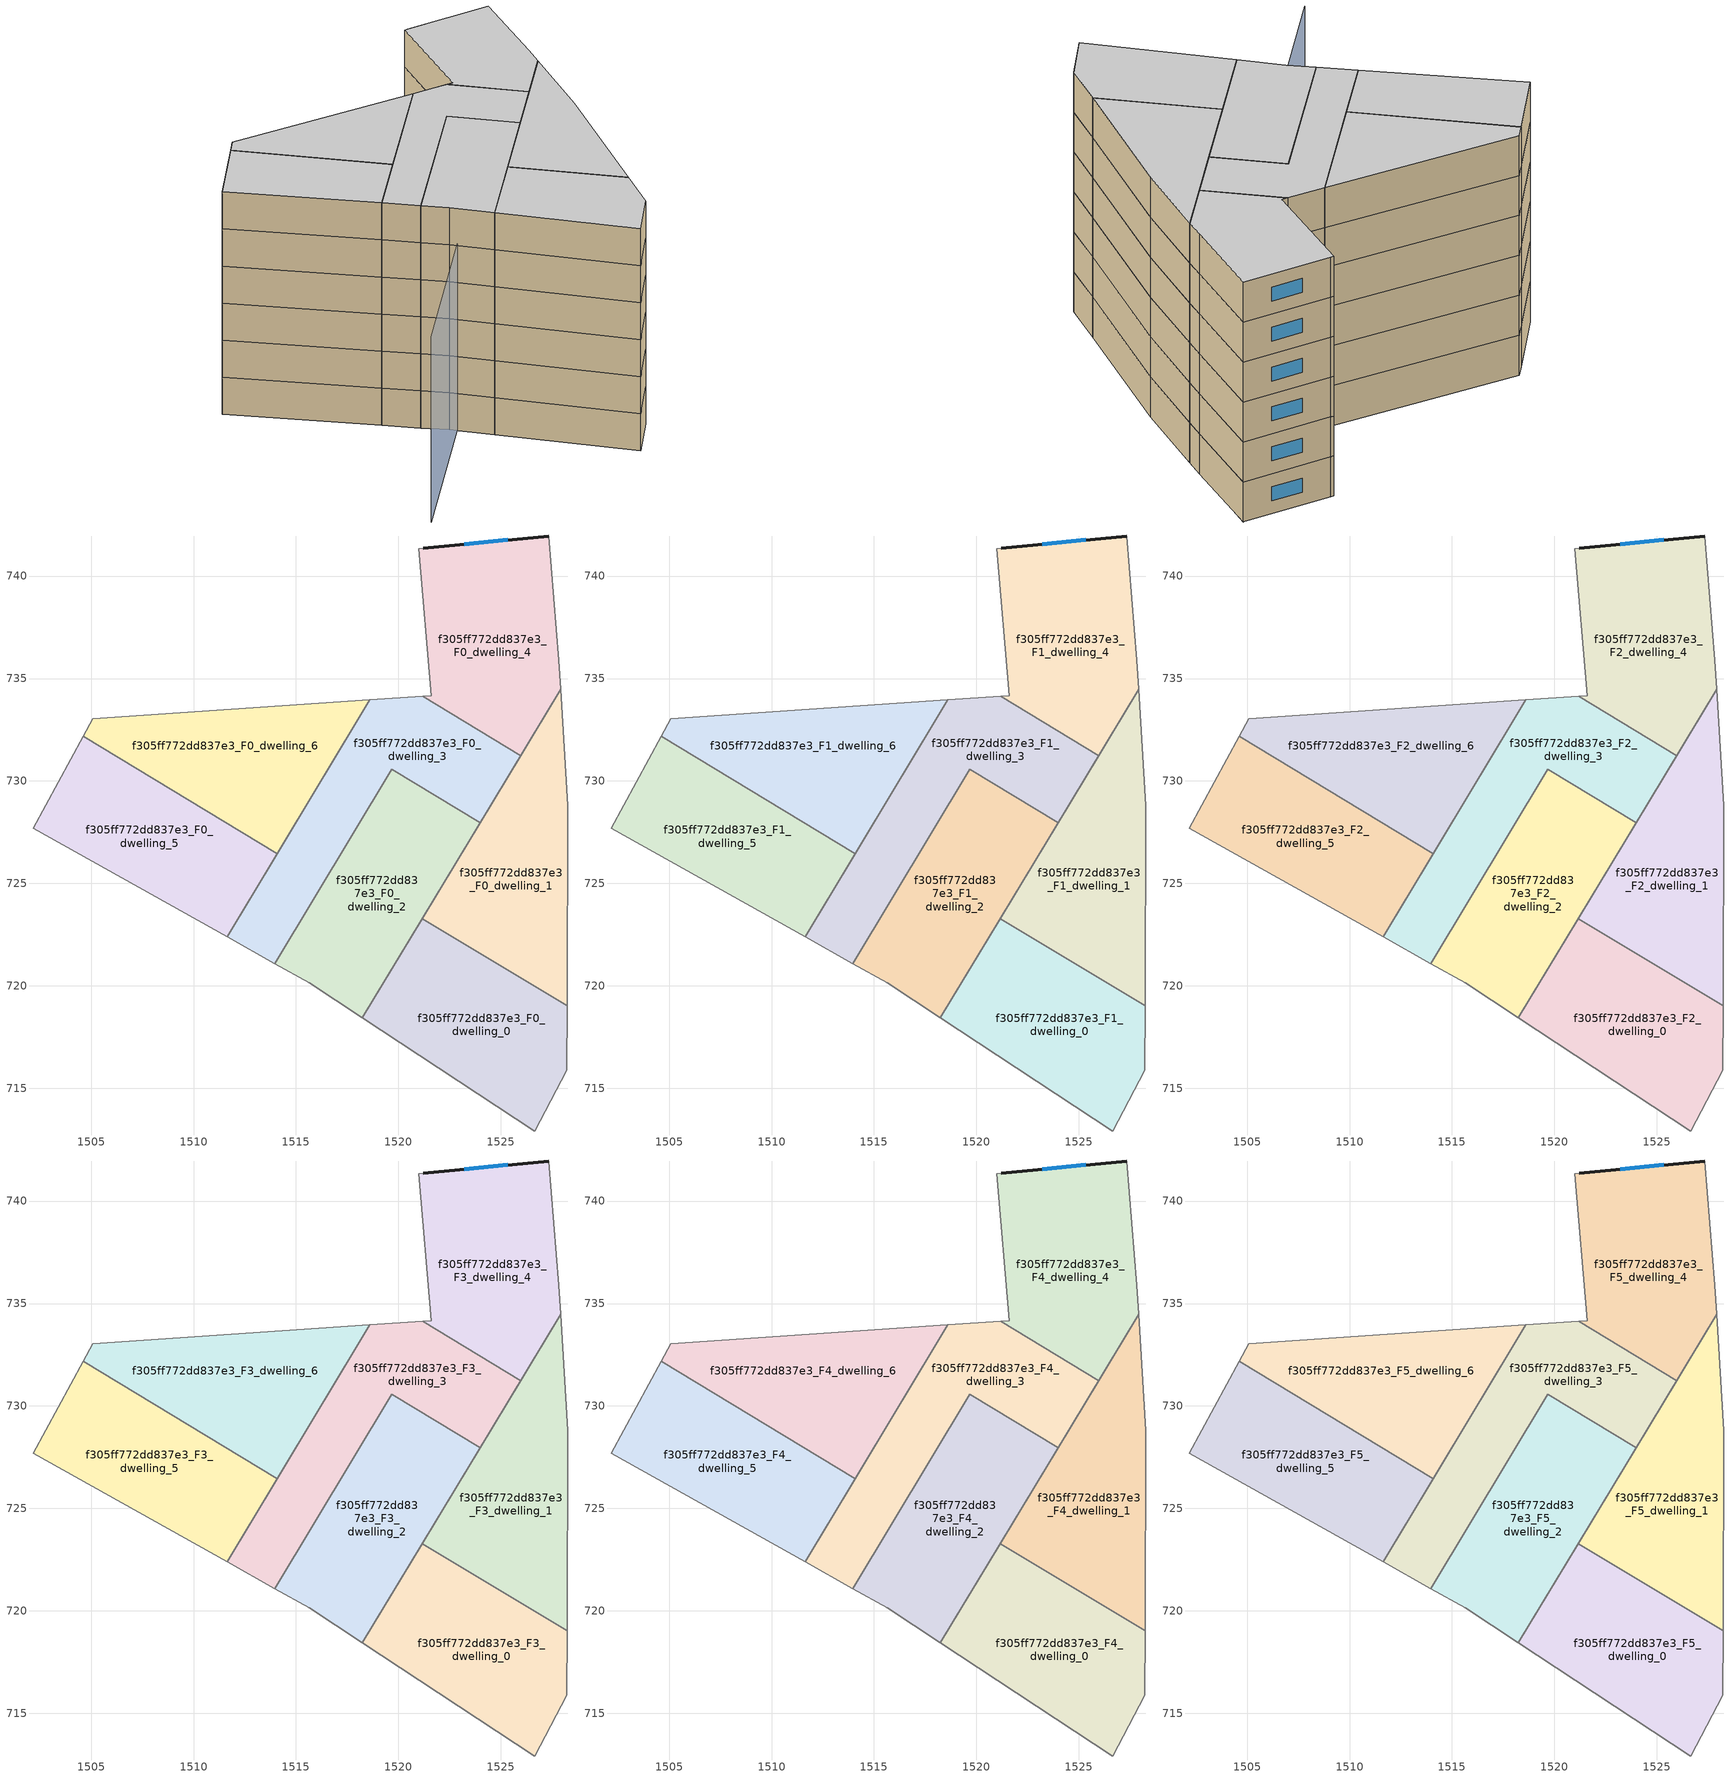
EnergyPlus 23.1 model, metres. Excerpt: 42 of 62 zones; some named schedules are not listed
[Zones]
f305ff772dd837e3_F0_dwelling_0
 floor ground (EU_floor_Construction): 1528.23,719.02 1528.22,715.88 1526.66,712.92 1518.25,718.44 1521.17,723.28 z0
 wall adiabatic (EU_wall_Construction): 1521.17,723.28 1518.25,718.44 1526.66,712.92 1528.22,715.88 1528.23,719.02 z0:3
 wall to f305ff772dd837e3_F0_dwelling_1 (EU_wall_Construction): 1528.23,719.02 1521.17,723.28 z0:3
f305ff772dd837e3_F0_dwelling_1
 floor ground (EU_floor_Construction): 1527.92,734.48 1528.26,728.79 1528.23,719.02 1521.17,723.28 z0
 wall adiabatic (EU_wall_Construction): 1528.23,719.02 1528.26,728.79 1527.92,734.48 1521.17,723.28 z0:3
f305ff772dd837e3_F0_dwelling_2
 floor ground (EU_floor_Construction): 1523.99,727.96 1518.25,718.44 1515.64,720.14 1513.96,721.09 1519.68,730.57 z0
 wall adiabatic (EU_wall_Construction): 1513.96,721.09 1515.64,720.14 1518.25,718.44 1523.99,727.96 z0:3
 wall to f305ff772dd837e3_F0_dwelling_3 (EU_wall_Construction): 1523.99,727.96 1519.68,730.57 1513.96,721.09 z0:3
f305ff772dd837e3_F0_dwelling_3
 floor ground (EU_floor_Construction): 1525.97,731.24 1523.99,727.96 1519.68,730.57 1513.96,721.09 1511.64,722.38 1518.61,733.95 1521.19,734.12 z0
 wall adiabatic (EU_wall_Construction): 1521.19,734.12 1518.61,733.95 1511.64,722.38 1513.96,721.09 / 1523.99,727.96 1525.97,731.24 z0:3
 wall to f305ff772dd837e3_F0_dwelling_4 (EU_wall_Construction): 1525.97,731.24 1521.19,734.12 z0:3
f305ff772dd837e3_F0_dwelling_4
 floor ground (EU_floor_Construction): 1527.34,741.96 1527.83,735.89 1527.92,734.48 1525.97,731.24 1521.19,734.12 1521.59,734.15 1521,741.34 1521.2,741.37 z0
 wall outside (EU_wall_Construction): 1527.34,741.96 1521.2,741.37 z0:3
 wall adiabatic (EU_wall_Construction): 1525.97,731.24 1527.92,734.48 1527.83,735.89 1527.34,741.96 / 1521.2,741.37 1521,741.34 1521.59,734.15 1521.19,734.12 z0:3
 window (EU_Window_Construction): 1525.35,741.76 1523.2,741.56 z0.98:2.02
f305ff772dd837e3_F0_dwelling_5
 floor ground (EU_floor_Construction): 1514.09,726.46 1511.64,722.38 1502.18,727.68 1504.61,732.17 z0
 wall adiabatic (EU_wall_Construction): 1504.61,732.17 1502.18,727.68 1511.64,722.38 1514.09,726.46 z0:3
 wall to f305ff772dd837e3_F0_dwelling_6 (EU_wall_Construction): 1514.09,726.46 1504.61,732.17 z0:3
f305ff772dd837e3_F0_dwelling_6
 floor ground (EU_floor_Construction): 1518.61,733.95 1514.09,726.46 1504.61,732.17 1505.08,733.04 z0
 wall adiabatic (EU_wall_Construction): 1514.09,726.46 1518.61,733.95 1505.08,733.04 1504.61,732.17 z0:3
f305ff772dd837e3_F1_dwelling_0
 floor to f305ff772dd837e3_F0_dwelling_0 (EU_floor_Construction): 1528.23,719.02 1528.22,715.88 1526.66,712.92 1518.25,718.44 1521.17,723.28 z3
 wall adiabatic (EU_wall_Construction): 1521.17,723.28 1518.25,718.44 1526.66,712.92 1528.22,715.88 1528.23,719.02 z3:6
 wall to f305ff772dd837e3_F1_dwelling_1 (EU_wall_Construction): 1528.23,719.02 1521.17,723.28 z3:6
f305ff772dd837e3_F1_dwelling_1
 floor to f305ff772dd837e3_F0_dwelling_1 (EU_floor_Construction): 1527.92,734.48 1528.26,728.79 1528.23,719.02 1521.17,723.28 z3
 wall adiabatic (EU_wall_Construction): 1528.23,719.02 1528.26,728.79 1527.92,734.48 1521.17,723.28 z3:6
f305ff772dd837e3_F1_dwelling_2
 floor to f305ff772dd837e3_F0_dwelling_2 (EU_floor_Construction): 1523.99,727.96 1518.25,718.44 1515.64,720.14 1513.96,721.09 1519.68,730.57 z3
 wall adiabatic (EU_wall_Construction): 1513.96,721.09 1515.64,720.14 1518.25,718.44 1523.99,727.96 z3:6
 wall to f305ff772dd837e3_F1_dwelling_3 (EU_wall_Construction): 1523.99,727.96 1519.68,730.57 1513.96,721.09 z3:6
f305ff772dd837e3_F1_dwelling_3
 floor to f305ff772dd837e3_F0_dwelling_3 (EU_floor_Construction): 1525.97,731.24 1523.99,727.96 1519.68,730.57 1513.96,721.09 1511.64,722.38 1518.61,733.95 1521.19,734.12 z3
 wall adiabatic (EU_wall_Construction): 1521.19,734.12 1518.61,733.95 1511.64,722.38 1513.96,721.09 / 1523.99,727.96 1525.97,731.24 z3:6
 wall to f305ff772dd837e3_F1_dwelling_4 (EU_wall_Construction): 1525.97,731.24 1521.19,734.12 z3:6
f305ff772dd837e3_F1_dwelling_4
 floor to f305ff772dd837e3_F0_dwelling_4 (EU_floor_Construction): 1527.34,741.96 1527.83,735.89 1527.92,734.48 1525.97,731.24 1521.19,734.12 1521.59,734.15 1521,741.34 1521.2,741.37 z3
 wall outside (EU_wall_Construction): 1527.34,741.96 1521.2,741.37 z3:6
 wall adiabatic (EU_wall_Construction): 1525.97,731.24 1527.92,734.48 1527.83,735.89 1527.34,741.96 / 1521.2,741.37 1521,741.34 1521.59,734.15 1521.19,734.12 z3:6
 window (EU_Window_Construction): 1525.35,741.76 1523.2,741.56 z3.98:5.02
f305ff772dd837e3_F1_dwelling_5
 floor to f305ff772dd837e3_F0_dwelling_5 (EU_floor_Construction): 1514.09,726.46 1511.64,722.38 1502.18,727.68 1504.61,732.17 z3
 wall adiabatic (EU_wall_Construction): 1504.61,732.17 1502.18,727.68 1511.64,722.38 1514.09,726.46 z3:6
 wall to f305ff772dd837e3_F1_dwelling_6 (EU_wall_Construction): 1514.09,726.46 1504.61,732.17 z3:6
f305ff772dd837e3_F1_dwelling_6
 floor to f305ff772dd837e3_F0_dwelling_6 (EU_floor_Construction): 1518.61,733.95 1514.09,726.46 1504.61,732.17 1505.08,733.04 z3
 wall adiabatic (EU_wall_Construction): 1514.09,726.46 1518.61,733.95 1505.08,733.04 1504.61,732.17 z3:6
f305ff772dd837e3_F2_dwelling_0
 floor to f305ff772dd837e3_F1_dwelling_0 (EU_floor_Construction): 1528.23,719.02 1528.22,715.88 1526.66,712.92 1518.25,718.44 1521.17,723.28 z6
 wall adiabatic (EU_wall_Construction): 1521.17,723.28 1518.25,718.44 1526.66,712.92 1528.22,715.88 1528.23,719.02 z6:9
 wall to f305ff772dd837e3_F2_dwelling_1 (EU_wall_Construction): 1528.23,719.02 1521.17,723.28 z6:9
f305ff772dd837e3_F2_dwelling_1
 floor to f305ff772dd837e3_F1_dwelling_1 (EU_floor_Construction): 1527.92,734.48 1528.26,728.79 1528.23,719.02 1521.17,723.28 z6
 wall adiabatic (EU_wall_Construction): 1528.23,719.02 1528.26,728.79 1527.92,734.48 1521.17,723.28 z6:9
f305ff772dd837e3_F2_dwelling_2
 floor to f305ff772dd837e3_F1_dwelling_2 (EU_floor_Construction): 1523.99,727.96 1518.25,718.44 1515.64,720.14 1513.96,721.09 1519.68,730.57 z6
 wall adiabatic (EU_wall_Construction): 1513.96,721.09 1515.64,720.14 1518.25,718.44 1523.99,727.96 z6:9
 wall to f305ff772dd837e3_F2_dwelling_3 (EU_wall_Construction): 1523.99,727.96 1519.68,730.57 1513.96,721.09 z6:9
f305ff772dd837e3_F2_dwelling_3
 floor to f305ff772dd837e3_F1_dwelling_3 (EU_floor_Construction): 1525.97,731.24 1523.99,727.96 1519.68,730.57 1513.96,721.09 1511.64,722.38 1518.61,733.95 1521.19,734.12 z6
 wall adiabatic (EU_wall_Construction): 1521.19,734.12 1518.61,733.95 1511.64,722.38 1513.96,721.09 / 1523.99,727.96 1525.97,731.24 z6:9
 wall to f305ff772dd837e3_F2_dwelling_4 (EU_wall_Construction): 1525.97,731.24 1521.19,734.12 z6:9
f305ff772dd837e3_F2_dwelling_4
 floor to f305ff772dd837e3_F1_dwelling_4 (EU_floor_Construction): 1527.34,741.96 1527.83,735.89 1527.92,734.48 1525.97,731.24 1521.19,734.12 1521.59,734.15 1521,741.34 1521.2,741.37 z6
 wall outside (EU_wall_Construction): 1527.34,741.96 1521.2,741.37 z6:9
 wall adiabatic (EU_wall_Construction): 1525.97,731.24 1527.92,734.48 1527.83,735.89 1527.34,741.96 / 1521.2,741.37 1521,741.34 1521.59,734.15 1521.19,734.12 z6:9
 window (EU_Window_Construction): 1525.35,741.76 1523.2,741.56 z6.98:8.02
f305ff772dd837e3_F2_dwelling_5
 floor to f305ff772dd837e3_F1_dwelling_5 (EU_floor_Construction): 1514.09,726.46 1511.64,722.38 1502.18,727.68 1504.61,732.17 z6
 wall adiabatic (EU_wall_Construction): 1504.61,732.17 1502.18,727.68 1511.64,722.38 1514.09,726.46 z6:9
 wall to f305ff772dd837e3_F2_dwelling_6 (EU_wall_Construction): 1514.09,726.46 1504.61,732.17 z6:9
f305ff772dd837e3_F2_dwelling_6
 floor to f305ff772dd837e3_F1_dwelling_6 (EU_floor_Construction): 1518.61,733.95 1514.09,726.46 1504.61,732.17 1505.08,733.04 z6
 wall adiabatic (EU_wall_Construction): 1514.09,726.46 1518.61,733.95 1505.08,733.04 1504.61,732.17 z6:9
f305ff772dd837e3_F3_dwelling_0
 floor to f305ff772dd837e3_F2_dwelling_0 (EU_floor_Construction): 1528.23,719.02 1528.22,715.88 1526.66,712.92 1518.25,718.44 1521.17,723.28 z9
 wall adiabatic (EU_wall_Construction): 1521.17,723.28 1518.25,718.44 1526.66,712.92 1528.22,715.88 1528.23,719.02 z9:12
 wall to f305ff772dd837e3_F3_dwelling_1 (EU_wall_Construction): 1528.23,719.02 1521.17,723.28 z9:12
f305ff772dd837e3_F3_dwelling_1
 floor to f305ff772dd837e3_F2_dwelling_1 (EU_floor_Construction): 1527.92,734.48 1528.26,728.79 1528.23,719.02 1521.17,723.28 z9
 wall adiabatic (EU_wall_Construction): 1528.23,719.02 1528.26,728.79 1527.92,734.48 1521.17,723.28 z9:12
f305ff772dd837e3_F3_dwelling_2
 floor to f305ff772dd837e3_F2_dwelling_2 (EU_floor_Construction): 1523.99,727.96 1518.25,718.44 1515.64,720.14 1513.96,721.09 1519.68,730.57 z9
 wall adiabatic (EU_wall_Construction): 1513.96,721.09 1515.64,720.14 1518.25,718.44 1523.99,727.96 z9:12
 wall to f305ff772dd837e3_F3_dwelling_3 (EU_wall_Construction): 1523.99,727.96 1519.68,730.57 1513.96,721.09 z9:12
f305ff772dd837e3_F3_dwelling_3
 floor to f305ff772dd837e3_F2_dwelling_3 (EU_floor_Construction): 1525.97,731.24 1523.99,727.96 1519.68,730.57 1513.96,721.09 1511.64,722.38 1518.61,733.95 1521.19,734.12 z9
 wall adiabatic (EU_wall_Construction): 1521.19,734.12 1518.61,733.95 1511.64,722.38 1513.96,721.09 / 1523.99,727.96 1525.97,731.24 z9:12
 wall to f305ff772dd837e3_F3_dwelling_4 (EU_wall_Construction): 1525.97,731.24 1521.19,734.12 z9:12
f305ff772dd837e3_F3_dwelling_4
 floor to f305ff772dd837e3_F2_dwelling_4 (EU_floor_Construction): 1527.34,741.96 1527.83,735.89 1527.92,734.48 1525.97,731.24 1521.19,734.12 1521.59,734.15 1521,741.34 1521.2,741.37 z9
 wall outside (EU_wall_Construction): 1527.34,741.96 1521.2,741.37 z9:12
 wall adiabatic (EU_wall_Construction): 1525.97,731.24 1527.92,734.48 1527.83,735.89 1527.34,741.96 / 1521.2,741.37 1521,741.34 1521.59,734.15 1521.19,734.12 z9:12
 window (EU_Window_Construction): 1525.35,741.76 1523.2,741.56 z9.98:11.02
f305ff772dd837e3_F3_dwelling_5
 floor to f305ff772dd837e3_F2_dwelling_5 (EU_floor_Construction): 1514.09,726.46 1511.64,722.38 1502.18,727.68 1504.61,732.17 z9
 wall adiabatic (EU_wall_Construction): 1504.61,732.17 1502.18,727.68 1511.64,722.38 1514.09,726.46 z9:12
 wall to f305ff772dd837e3_F3_dwelling_6 (EU_wall_Construction): 1514.09,726.46 1504.61,732.17 z9:12
f305ff772dd837e3_F3_dwelling_6
 floor to f305ff772dd837e3_F2_dwelling_6 (EU_floor_Construction): 1518.61,733.95 1514.09,726.46 1504.61,732.17 1505.08,733.04 z9
 wall adiabatic (EU_wall_Construction): 1514.09,726.46 1518.61,733.95 1505.08,733.04 1504.61,732.17 z9:12
f305ff772dd837e3_F4_dwelling_0
 floor to f305ff772dd837e3_F3_dwelling_0 (EU_floor_Construction): 1528.23,719.02 1528.22,715.88 1526.66,712.92 1518.25,718.44 1521.17,723.28 z12
 wall adiabatic (EU_wall_Construction): 1521.17,723.28 1518.25,718.44 1526.66,712.92 1528.22,715.88 1528.23,719.02 z12:15
 wall to f305ff772dd837e3_F4_dwelling_1 (EU_wall_Construction): 1528.23,719.02 1521.17,723.28 z12:15
f305ff772dd837e3_F4_dwelling_1
 floor to f305ff772dd837e3_F3_dwelling_1 (EU_floor_Construction): 1527.92,734.48 1528.26,728.79 1528.23,719.02 1521.17,723.28 z12
 wall adiabatic (EU_wall_Construction): 1528.23,719.02 1528.26,728.79 1527.92,734.48 1521.17,723.28 z12:15
f305ff772dd837e3_F4_dwelling_2
 floor to f305ff772dd837e3_F3_dwelling_2 (EU_floor_Construction): 1523.99,727.96 1518.25,718.44 1515.64,720.14 1513.96,721.09 1519.68,730.57 z12
 wall adiabatic (EU_wall_Construction): 1513.96,721.09 1515.64,720.14 1518.25,718.44 1523.99,727.96 z12:15
 wall to f305ff772dd837e3_F4_dwelling_3 (EU_wall_Construction): 1523.99,727.96 1519.68,730.57 1513.96,721.09 z12:15
f305ff772dd837e3_F4_dwelling_3
 floor to f305ff772dd837e3_F3_dwelling_3 (EU_floor_Construction): 1525.97,731.24 1523.99,727.96 1519.68,730.57 1513.96,721.09 1511.64,722.38 1518.61,733.95 1521.19,734.12 z12
 wall adiabatic (EU_wall_Construction): 1521.19,734.12 1518.61,733.95 1511.64,722.38 1513.96,721.09 / 1523.99,727.96 1525.97,731.24 z12:15
 wall to f305ff772dd837e3_F4_dwelling_4 (EU_wall_Construction): 1525.97,731.24 1521.19,734.12 z12:15
f305ff772dd837e3_F4_dwelling_4
 floor to f305ff772dd837e3_F3_dwelling_4 (EU_floor_Construction): 1527.34,741.96 1527.83,735.89 1527.92,734.48 1525.97,731.24 1521.19,734.12 1521.59,734.15 1521,741.34 1521.2,741.37 z12
 wall outside (EU_wall_Construction): 1527.34,741.96 1521.2,741.37 z12:15
 wall adiabatic (EU_wall_Construction): 1525.97,731.24 1527.92,734.48 1527.83,735.89 1527.34,741.96 / 1521.2,741.37 1521,741.34 1521.59,734.15 1521.19,734.12 z12:15
 window (EU_Window_Construction): 1525.35,741.76 1523.2,741.56 z12.98:14.02
f305ff772dd837e3_F4_dwelling_5
 floor to f305ff772dd837e3_F3_dwelling_5 (EU_floor_Construction): 1514.09,726.46 1511.64,722.38 1502.18,727.68 1504.61,732.17 z12
 wall adiabatic (EU_wall_Construction): 1504.61,732.17 1502.18,727.68 1511.64,722.38 1514.09,726.46 z12:15
 wall to f305ff772dd837e3_F4_dwelling_6 (EU_wall_Construction): 1514.09,726.46 1504.61,732.17 z12:15
f305ff772dd837e3_F4_dwelling_6
 floor to f305ff772dd837e3_F3_dwelling_6 (EU_floor_Construction): 1518.61,733.95 1514.09,726.46 1504.61,732.17 1505.08,733.04 z12
 wall adiabatic (EU_wall_Construction): 1514.09,726.46 1518.61,733.95 1505.08,733.04 1504.61,732.17 z12:15
f305ff772dd837e3_F5_dwelling_0
 floor to f305ff772dd837e3_F4_dwelling_0 (EU_floor_Construction): 1528.23,719.02 1528.22,715.88 1526.66,712.92 1518.25,718.44 1521.17,723.28 z15
 wall adiabatic (EU_wall_Construction): 1521.17,723.28 1518.25,718.44 1526.66,712.92 1528.22,715.88 1528.23,719.02 z15:18
 wall to f305ff772dd837e3_F5_dwelling_1 (EU_wall_Construction): 1528.23,719.02 1521.17,723.28 z15:18
 ceiling to f305ff772dd837e3_F6_dwelling_0 (EU_floor_Construction): 1526.66,712.92 1528.22,715.88 1528.23,719.02 1521.17,723.28 1518.25,718.44 z18
f305ff772dd837e3_F5_dwelling_1
 floor to f305ff772dd837e3_F4_dwelling_1 (EU_floor_Construction): 1527.92,734.48 1528.26,728.79 1528.23,719.02 1521.17,723.28 z15
 wall adiabatic (EU_wall_Construction): 1528.23,719.02 1528.26,728.79 1527.92,734.48 1521.17,723.28 z15:18
 ceiling to f305ff772dd837e3_F6_dwelling_1 (EU_floor_Construction): 1528.23,719.02 1528.26,728.79 1527.92,734.48 1521.17,723.28 z18
f305ff772dd837e3_F5_dwelling_2
 floor to f305ff772dd837e3_F4_dwelling_2 (EU_floor_Construction): 1523.99,727.96 1518.25,718.44 1515.64,720.14 1513.96,721.09 1519.68,730.57 z15
 wall adiabatic (EU_wall_Construction): 1513.96,721.09 1515.64,720.14 1518.25,718.44 1523.99,727.96 z15:18
 wall to f305ff772dd837e3_F5_dwelling_3 (EU_wall_Construction): 1523.99,727.96 1519.68,730.57 1513.96,721.09 z15:18
 ceiling to f305ff772dd837e3_F6_dwelling_2 (EU_floor_Construction): 1518.25,718.44 1523.99,727.96 1519.68,730.57 1513.96,721.09 1515.64,720.14 z18
f305ff772dd837e3_F5_dwelling_3
 floor to f305ff772dd837e3_F4_dwelling_3 (EU_floor_Construction): 1525.97,731.24 1523.99,727.96 1519.68,730.57 1513.96,721.09 1511.64,722.38 1518.61,733.95 1521.19,734.12 z15
 wall adiabatic (EU_wall_Construction): 1521.19,734.12 1518.61,733.95 1511.64,722.38 1513.96,721.09 / 1523.99,727.96 1525.97,731.24 z15:18
 wall to f305ff772dd837e3_F5_dwelling_4 (EU_wall_Construction): 1525.97,731.24 1521.19,734.12 z15:18
 ceiling to f305ff772dd837e3_F6_dwelling_3 (EU_floor_Construction): 1523.99,727.96 1525.97,731.24 1521.19,734.12 1518.61,733.95 1511.64,722.38 1513.96,721.09 1519.68,730.57 z18
f305ff772dd837e3_F5_dwelling_4
 floor to f305ff772dd837e3_F4_dwelling_4 (EU_floor_Construction): 1527.34,741.96 1527.83,735.89 1527.92,734.48 1525.97,731.24 1521.19,734.12 1521.59,734.15 1521,741.34 1521.2,741.37 z15
 wall outside (EU_wall_Construction): 1527.34,741.96 1521.2,741.37 z15:18
 wall adiabatic (EU_wall_Construction): 1525.97,731.24 1527.92,734.48 1527.83,735.89 1527.34,741.96 / 1521.2,741.37 1521,741.34 1521.59,734.15 1521.19,734.12 z15:18
 window (EU_Window_Construction): 1525.35,741.76 1523.2,741.56 z15.98:17.02
 ceiling to f305ff772dd837e3_F6_dwelling_4 (EU_floor_Construction): 1525.97,731.24 1527.92,734.48 1527.83,735.89 1527.34,741.96 1521.2,741.37 1521,741.34 1521.59,734.15 1521.19,734.12 z18
f305ff772dd837e3_F5_dwelling_5
 floor to f305ff772dd837e3_F4_dwelling_5 (EU_floor_Construction): 1514.09,726.46 1511.64,722.38 1502.18,727.68 1504.61,732.17 z15
 wall adiabatic (EU_wall_Construction): 1504.61,732.17 1502.18,727.68 1511.64,722.38 1514.09,726.46 z15:18
 wall to f305ff772dd837e3_F5_dwelling_6 (EU_wall_Construction): 1514.09,726.46 1504.61,732.17 z15:18
 ceiling to f305ff772dd837e3_F6_dwelling_5 (EU_floor_Construction): 1511.64,722.38 1514.09,726.46 1504.61,732.17 1502.18,727.68 z18
f305ff772dd837e3_F5_dwelling_6
 floor to f305ff772dd837e3_F4_dwelling_6 (EU_floor_Construction): 1518.61,733.95 1514.09,726.46 1504.61,732.17 1505.08,733.04 z15
 wall adiabatic (EU_wall_Construction): 1514.09,726.46 1518.61,733.95 1505.08,733.04 1504.61,732.17 z15:18
 ceiling to f305ff772dd837e3_F6_dwelling_6 (EU_floor_Construction): 1514.09,726.46 1518.61,733.95 1505.08,733.04 1504.61,732.17 z18
shading: 1526.87,737.82 1510.3,710.19 / 1527.93,732.87 1527.34,741.96 z0:15
[Building]
EU S2 Campaign: North Axis=0; Terrain=City; Solar Distribution=FullExterior
[Site:Location]
Bologna: Latitude=44.5; Longitude=11.25; Time Zone=1; Elevation=37
[SizingPeriod:WeatherFileDays]
AnnualSizingPeriod: Begin Month=1; Begin Day of Month=1; End Month=12; End Day of Month=31; Day of Week for Start Day=Monday; Use Weather File Daylight Saving Period=No; Use Weather File Rain and Snow Indicators=No
[MATERIAL]
EU_InternalMass_Material: Roughness=MediumRough; Thickness=0.1; Conductivity=1; Density=1800; Specific Heat=900; Thermal Absorptance=0.9; Solar Absorptance=0.7; Visible Absorptance=0.7
[MATERIAL:NOMASS] Roughness=MediumRough; Thermal Absorptance=0.9; Solar Absorptance=0.7; Visible Absorptance=0.7
Name | Thermal Resistance
EU_wall_NoMass | 0.905828
EU_floor_NoMass | 0.67114
[WINDOWMATERIAL:SIMPLEGLAZINGSYSTEM]
EU_Window_SimpleGlazing: UFactor=4.52486; Solar Heat Gain Coefficient=0.85; Visible Transmittance=0.85
[CONSTRUCTION]
EU_wall_Construction: EU_wall_NoMass
EU_floor_Construction: EU_floor_NoMass
EU_Window_Construction: EU_Window_SimpleGlazing
EU_InternalMass_Construction: EU_InternalMass_Material
[ZONE] Type=1; Multiplier=1; Ceiling Height=autocalculate; Floor Area=autocalculate; Part of Total Floor Area=Yes
Name | Volume
f305ff772dd837e3_F0_dwelling_0; f305ff772dd837e3_F1_dwelling_0; f305ff772dd837e3_F2_dwelling_0; f305ff772dd837e3_F3_dwelling_0; f305ff772dd837e3_F4_dwelling_0; f305ff772dd837e3_F5_dwelling_0 | 167.205
f305ff772dd837e3_F0_dwelling_1; f305ff772dd837e3_F1_dwelling_1; f305ff772dd837e3_F2_dwelling_1; f305ff772dd837e3_F3_dwelling_1; f305ff772dd837e3_F4_dwelling_1; f305ff772dd837e3_F5_dwelling_1 | 167.191
f305ff772dd837e3_F0_dwelling_2; f305ff772dd837e3_F1_dwelling_2; f305ff772dd837e3_F2_dwelling_2; f305ff772dd837e3_F3_dwelling_2; f305ff772dd837e3_F4_dwelling_2; f305ff772dd837e3_F5_dwelling_2 | 167.224
f305ff772dd837e3_F0_dwelling_3; f305ff772dd837e3_F1_dwelling_3; f305ff772dd837e3_F2_dwelling_3; f305ff772dd837e3_F3_dwelling_3; f305ff772dd837e3_F4_dwelling_3; f305ff772dd837e3_F5_dwelling_3 | 172.256
f305ff772dd837e3_F0_dwelling_4; f305ff772dd837e3_F1_dwelling_4; f305ff772dd837e3_F2_dwelling_4; f305ff772dd837e3_F3_dwelling_4; f305ff772dd837e3_F4_dwelling_4; f305ff772dd837e3_F5_dwelling_4 | 172.268
f305ff772dd837e3_F0_dwelling_5; f305ff772dd837e3_F1_dwelling_5; f305ff772dd837e3_F2_dwelling_5; f305ff772dd837e3_F3_dwelling_5; f305ff772dd837e3_F4_dwelling_5; f305ff772dd837e3_F5_dwelling_5 | 162.153
f305ff772dd837e3_F0_dwelling_6; f305ff772dd837e3_F1_dwelling_6; f305ff772dd837e3_F2_dwelling_6; f305ff772dd837e3_F3_dwelling_6; f305ff772dd837e3_F4_dwelling_6; f305ff772dd837e3_F5_dwelling_6 | 162.169
[INTERNALMASS] Construction=EU_InternalMass_Construction
Name | Zone or ZoneList | Surface Area
f305ff772dd837e3_F0_dwelling_0_EU_InternalMass | f305ff772dd837e3_F0_dwelling_0 | 55.7359
f305ff772dd837e3_F0_dwelling_1_EU_InternalMass | f305ff772dd837e3_F0_dwelling_1 | 55.732
f305ff772dd837e3_F0_dwelling_2_EU_InternalMass | f305ff772dd837e3_F0_dwelling_2 | 55.7417
f305ff772dd837e3_F0_dwelling_3_EU_InternalMass | f305ff772dd837e3_F0_dwelling_3 | 57.4188
f305ff772dd837e3_F0_dwelling_4_EU_InternalMass | f305ff772dd837e3_F0_dwelling_4 | 57.4215
f305ff772dd837e3_F0_dwelling_5_EU_InternalMass | f305ff772dd837e3_F0_dwelling_5 | 54.0484
f305ff772dd837e3_F0_dwelling_6_EU_InternalMass | f305ff772dd837e3_F0_dwelling_6 | 54.0524
f305ff772dd837e3_F1_dwelling_0_EU_InternalMass | f305ff772dd837e3_F1_dwelling_0 | 55.7359
f305ff772dd837e3_F1_dwelling_1_EU_InternalMass | f305ff772dd837e3_F1_dwelling_1 | 55.732
f305ff772dd837e3_F1_dwelling_2_EU_InternalMass | f305ff772dd837e3_F1_dwelling_2 | 55.7417
f305ff772dd837e3_F1_dwelling_3_EU_InternalMass | f305ff772dd837e3_F1_dwelling_3 | 57.4188
f305ff772dd837e3_F1_dwelling_4_EU_InternalMass | f305ff772dd837e3_F1_dwelling_4 | 57.4215
f305ff772dd837e3_F1_dwelling_5_EU_InternalMass | f305ff772dd837e3_F1_dwelling_5 | 54.0484
f305ff772dd837e3_F1_dwelling_6_EU_InternalMass | f305ff772dd837e3_F1_dwelling_6 | 54.0524
f305ff772dd837e3_F2_dwelling_0_EU_InternalMass | f305ff772dd837e3_F2_dwelling_0 | 55.7359
f305ff772dd837e3_F2_dwelling_1_EU_InternalMass | f305ff772dd837e3_F2_dwelling_1 | 55.732
f305ff772dd837e3_F2_dwelling_2_EU_InternalMass | f305ff772dd837e3_F2_dwelling_2 | 55.7417
f305ff772dd837e3_F2_dwelling_3_EU_InternalMass | f305ff772dd837e3_F2_dwelling_3 | 57.4188
f305ff772dd837e3_F2_dwelling_4_EU_InternalMass | f305ff772dd837e3_F2_dwelling_4 | 57.4215
f305ff772dd837e3_F2_dwelling_5_EU_InternalMass | f305ff772dd837e3_F2_dwelling_5 | 54.0484
f305ff772dd837e3_F2_dwelling_6_EU_InternalMass | f305ff772dd837e3_F2_dwelling_6 | 54.0524
f305ff772dd837e3_F3_dwelling_0_EU_InternalMass | f305ff772dd837e3_F3_dwelling_0 | 55.7359
f305ff772dd837e3_F3_dwelling_1_EU_InternalMass | f305ff772dd837e3_F3_dwelling_1 | 55.732
f305ff772dd837e3_F3_dwelling_2_EU_InternalMass | f305ff772dd837e3_F3_dwelling_2 | 55.7417
f305ff772dd837e3_F3_dwelling_3_EU_InternalMass | f305ff772dd837e3_F3_dwelling_3 | 57.4188
f305ff772dd837e3_F3_dwelling_4_EU_InternalMass | f305ff772dd837e3_F3_dwelling_4 | 57.4215
f305ff772dd837e3_F3_dwelling_5_EU_InternalMass | f305ff772dd837e3_F3_dwelling_5 | 54.0484
f305ff772dd837e3_F3_dwelling_6_EU_InternalMass | f305ff772dd837e3_F3_dwelling_6 | 54.0524
f305ff772dd837e3_F4_dwelling_0_EU_InternalMass | f305ff772dd837e3_F4_dwelling_0 | 55.7359
f305ff772dd837e3_F4_dwelling_1_EU_InternalMass | f305ff772dd837e3_F4_dwelling_1 | 55.732
f305ff772dd837e3_F4_dwelling_2_EU_InternalMass | f305ff772dd837e3_F4_dwelling_2 | 55.7417
f305ff772dd837e3_F4_dwelling_3_EU_InternalMass | f305ff772dd837e3_F4_dwelling_3 | 57.4188
f305ff772dd837e3_F4_dwelling_4_EU_InternalMass | f305ff772dd837e3_F4_dwelling_4 | 57.4215
f305ff772dd837e3_F4_dwelling_5_EU_InternalMass | f305ff772dd837e3_F4_dwelling_5 | 54.0484
f305ff772dd837e3_F4_dwelling_6_EU_InternalMass | f305ff772dd837e3_F4_dwelling_6 | 54.0524
f305ff772dd837e3_F5_dwelling_0_EU_InternalMass | f305ff772dd837e3_F5_dwelling_0 | 55.7359
f305ff772dd837e3_F5_dwelling_1_EU_InternalMass | f305ff772dd837e3_F5_dwelling_1 | 55.732
f305ff772dd837e3_F5_dwelling_2_EU_InternalMass | f305ff772dd837e3_F5_dwelling_2 | 55.7417
f305ff772dd837e3_F5_dwelling_3_EU_InternalMass | f305ff772dd837e3_F5_dwelling_3 | 57.4188
f305ff772dd837e3_F5_dwelling_4_EU_InternalMass | f305ff772dd837e3_F5_dwelling_4 | 57.4215
f305ff772dd837e3_F5_dwelling_5_EU_InternalMass | f305ff772dd837e3_F5_dwelling_5 | 54.0484
f305ff772dd837e3_F5_dwelling_6_EU_InternalMass | f305ff772dd837e3_F5_dwelling_6 | 54.0524
[OTHEREQUIPMENT] Fuel Type=Electricity; Design Level Calculation Method=Watts/Area; Power per Zone Floor Area=1; Fraction Latent=0; Fraction Radiant=0; Fraction Lost=0; Carbon Dioxide Generation Rate=0; EndUse Subcategory=EU_Step8_InternalGains
Name | Zone or ZoneList or Space or SpaceList | Schedule
EU_Step8_InternalGain_f305ff772dd837e3_F0_dwelling_0_f000 | f305ff772dd837e3_F0_dwelling_0 | EU_Step8_GainSchedule_f305ff772dd837e3_F0_dwelling_0_f000
EU_Step8_InternalGain_f305ff772dd837e3_F0_dwelling_1_f000 | f305ff772dd837e3_F0_dwelling_1 | EU_Step8_GainSchedule_f305ff772dd837e3_F0_dwelling_1_f000
EU_Step8_InternalGain_f305ff772dd837e3_F0_dwelling_2_f000 | f305ff772dd837e3_F0_dwelling_2 | EU_Step8_GainSchedule_f305ff772dd837e3_F0_dwelling_2_f000
EU_Step8_InternalGain_f305ff772dd837e3_F0_dwelling_3_f000 | f305ff772dd837e3_F0_dwelling_3 | EU_Step8_GainSchedule_f305ff772dd837e3_F0_dwelling_3_f000
EU_Step8_InternalGain_f305ff772dd837e3_F0_dwelling_4_f000 | f305ff772dd837e3_F0_dwelling_4 | EU_Step8_GainSchedule_f305ff772dd837e3_F0_dwelling_4_f000
EU_Step8_InternalGain_f305ff772dd837e3_F0_dwelling_5_f000 | f305ff772dd837e3_F0_dwelling_5 | EU_Step8_GainSchedule_f305ff772dd837e3_F0_dwelling_5_f000
EU_Step8_InternalGain_f305ff772dd837e3_F0_dwelling_6_f000 | f305ff772dd837e3_F0_dwelling_6 | EU_Step8_GainSchedule_f305ff772dd837e3_F0_dwelling_6_f000
EU_Step8_InternalGain_f305ff772dd837e3_F1_dwelling_0_f000 | f305ff772dd837e3_F1_dwelling_0 | EU_Step8_GainSchedule_f305ff772dd837e3_F1_dwelling_0_f000
EU_Step8_InternalGain_f305ff772dd837e3_F1_dwelling_1_f000 | f305ff772dd837e3_F1_dwelling_1 | EU_Step8_GainSchedule_f305ff772dd837e3_F1_dwelling_1_f000
EU_Step8_InternalGain_f305ff772dd837e3_F1_dwelling_2_f000 | f305ff772dd837e3_F1_dwelling_2 | EU_Step8_GainSchedule_f305ff772dd837e3_F1_dwelling_2_f000
EU_Step8_InternalGain_f305ff772dd837e3_F1_dwelling_3_f000 | f305ff772dd837e3_F1_dwelling_3 | EU_Step8_GainSchedule_f305ff772dd837e3_F1_dwelling_3_f000
EU_Step8_InternalGain_f305ff772dd837e3_F1_dwelling_4_f000 | f305ff772dd837e3_F1_dwelling_4 | EU_Step8_GainSchedule_f305ff772dd837e3_F1_dwelling_4_f000
EU_Step8_InternalGain_f305ff772dd837e3_F1_dwelling_5_f000 | f305ff772dd837e3_F1_dwelling_5 | EU_Step8_GainSchedule_f305ff772dd837e3_F1_dwelling_5_f000
EU_Step8_InternalGain_f305ff772dd837e3_F1_dwelling_6_f000 | f305ff772dd837e3_F1_dwelling_6 | EU_Step8_GainSchedule_f305ff772dd837e3_F1_dwelling_6_f000
EU_Step8_InternalGain_f305ff772dd837e3_F2_dwelling_0_f000 | f305ff772dd837e3_F2_dwelling_0 | EU_Step8_GainSchedule_f305ff772dd837e3_F2_dwelling_0_f000
EU_Step8_InternalGain_f305ff772dd837e3_F2_dwelling_1_f000 | f305ff772dd837e3_F2_dwelling_1 | EU_Step8_GainSchedule_f305ff772dd837e3_F2_dwelling_1_f000
EU_Step8_InternalGain_f305ff772dd837e3_F2_dwelling_2_f000 | f305ff772dd837e3_F2_dwelling_2 | EU_Step8_GainSchedule_f305ff772dd837e3_F2_dwelling_2_f000
EU_Step8_InternalGain_f305ff772dd837e3_F2_dwelling_3_f000 | f305ff772dd837e3_F2_dwelling_3 | EU_Step8_GainSchedule_f305ff772dd837e3_F2_dwelling_3_f000
EU_Step8_InternalGain_f305ff772dd837e3_F2_dwelling_4_f000 | f305ff772dd837e3_F2_dwelling_4 | EU_Step8_GainSchedule_f305ff772dd837e3_F2_dwelling_4_f000
EU_Step8_InternalGain_f305ff772dd837e3_F2_dwelling_5_f000 | f305ff772dd837e3_F2_dwelling_5 | EU_Step8_GainSchedule_f305ff772dd837e3_F2_dwelling_5_f000
EU_Step8_InternalGain_f305ff772dd837e3_F2_dwelling_6_f000 | f305ff772dd837e3_F2_dwelling_6 | EU_Step8_GainSchedule_f305ff772dd837e3_F2_dwelling_6_f000
EU_Step8_InternalGain_f305ff772dd837e3_F3_dwelling_0_f000 | f305ff772dd837e3_F3_dwelling_0 | EU_Step8_GainSchedule_f305ff772dd837e3_F3_dwelling_0_f000
EU_Step8_InternalGain_f305ff772dd837e3_F3_dwelling_1_f000 | f305ff772dd837e3_F3_dwelling_1 | EU_Step8_GainSchedule_f305ff772dd837e3_F3_dwelling_1_f000
EU_Step8_InternalGain_f305ff772dd837e3_F3_dwelling_2_f000 | f305ff772dd837e3_F3_dwelling_2 | EU_Step8_GainSchedule_f305ff772dd837e3_F3_dwelling_2_f000
EU_Step8_InternalGain_f305ff772dd837e3_F3_dwelling_3_f000 | f305ff772dd837e3_F3_dwelling_3 | EU_Step8_GainSchedule_f305ff772dd837e3_F3_dwelling_3_f000
EU_Step8_InternalGain_f305ff772dd837e3_F3_dwelling_4_f000 | f305ff772dd837e3_F3_dwelling_4 | EU_Step8_GainSchedule_f305ff772dd837e3_F3_dwelling_4_f000
EU_Step8_InternalGain_f305ff772dd837e3_F3_dwelling_5_f000 | f305ff772dd837e3_F3_dwelling_5 | EU_Step8_GainSchedule_f305ff772dd837e3_F3_dwelling_5_f000
EU_Step8_InternalGain_f305ff772dd837e3_F3_dwelling_6_f000 | f305ff772dd837e3_F3_dwelling_6 | EU_Step8_GainSchedule_f305ff772dd837e3_F3_dwelling_6_f000
EU_Step8_InternalGain_f305ff772dd837e3_F4_dwelling_0_f000 | f305ff772dd837e3_F4_dwelling_0 | EU_Step8_GainSchedule_f305ff772dd837e3_F4_dwelling_0_f000
EU_Step8_InternalGain_f305ff772dd837e3_F4_dwelling_1_f000 | f305ff772dd837e3_F4_dwelling_1 | EU_Step8_GainSchedule_f305ff772dd837e3_F4_dwelling_1_f000
EU_Step8_InternalGain_f305ff772dd837e3_F4_dwelling_2_f000 | f305ff772dd837e3_F4_dwelling_2 | EU_Step8_GainSchedule_f305ff772dd837e3_F4_dwelling_2_f000
EU_Step8_InternalGain_f305ff772dd837e3_F4_dwelling_3_f000 | f305ff772dd837e3_F4_dwelling_3 | EU_Step8_GainSchedule_f305ff772dd837e3_F4_dwelling_3_f000
EU_Step8_InternalGain_f305ff772dd837e3_F4_dwelling_4_f000 | f305ff772dd837e3_F4_dwelling_4 | EU_Step8_GainSchedule_f305ff772dd837e3_F4_dwelling_4_f000
EU_Step8_InternalGain_f305ff772dd837e3_F4_dwelling_5_f000 | f305ff772dd837e3_F4_dwelling_5 | EU_Step8_GainSchedule_f305ff772dd837e3_F4_dwelling_5_f000
EU_Step8_InternalGain_f305ff772dd837e3_F4_dwelling_6_f000 | f305ff772dd837e3_F4_dwelling_6 | EU_Step8_GainSchedule_f305ff772dd837e3_F4_dwelling_6_f000
EU_Step8_InternalGain_f305ff772dd837e3_F5_dwelling_0_f000 | f305ff772dd837e3_F5_dwelling_0 | EU_Step8_GainSchedule_f305ff772dd837e3_F5_dwelling_0_f000
EU_Step8_InternalGain_f305ff772dd837e3_F5_dwelling_1_f000 | f305ff772dd837e3_F5_dwelling_1 | EU_Step8_GainSchedule_f305ff772dd837e3_F5_dwelling_1_f000
EU_Step8_InternalGain_f305ff772dd837e3_F5_dwelling_2_f000 | f305ff772dd837e3_F5_dwelling_2 | EU_Step8_GainSchedule_f305ff772dd837e3_F5_dwelling_2_f000
EU_Step8_InternalGain_f305ff772dd837e3_F5_dwelling_3_f000 | f305ff772dd837e3_F5_dwelling_3 | EU_Step8_GainSchedule_f305ff772dd837e3_F5_dwelling_3_f000
EU_Step8_InternalGain_f305ff772dd837e3_F5_dwelling_4_f000 | f305ff772dd837e3_F5_dwelling_4 | EU_Step8_GainSchedule_f305ff772dd837e3_F5_dwelling_4_f000
EU_Step8_InternalGain_f305ff772dd837e3_F5_dwelling_5_f000 | f305ff772dd837e3_F5_dwelling_5 | EU_Step8_GainSchedule_f305ff772dd837e3_F5_dwelling_5_f000
EU_Step8_InternalGain_f305ff772dd837e3_F5_dwelling_6_f000 | f305ff772dd837e3_F5_dwelling_6 | EU_Step8_GainSchedule_f305ff772dd837e3_F5_dwelling_6_f000
[ZONEVENTILATION:DESIGNFLOWRATE] Schedule=EU_AlwaysOn; Design Flow Rate Calculation Method=AirChanges/Hour; Air Changes per Hour=0.73129; Ventilation Type=Natural; Fan Pressure Rise=0; Fan Total Efficiency=1; Constant Term Coefficient=1; Temperature Term Coefficient=0; Velocity Term Coefficient=0; Velocity Squared Term Coefficient=0; Minimum Indoor Temperature=-100; Maximum Indoor Temperature=100; Delta Temperature=-100; Minimum Outdoor Temperature=-100; Maximum Outdoor Temperature=100; Maximum Wind Speed=40
Name | Zone or ZoneList or Space or SpaceList
EU_ConstantAir_f305ff772dd837e3_F0_dwelling_0 | f305ff772dd837e3_F0_dwelling_0
EU_ConstantAir_f305ff772dd837e3_F0_dwelling_1 | f305ff772dd837e3_F0_dwelling_1
EU_ConstantAir_f305ff772dd837e3_F0_dwelling_2 | f305ff772dd837e3_F0_dwelling_2
EU_ConstantAir_f305ff772dd837e3_F0_dwelling_3 | f305ff772dd837e3_F0_dwelling_3
EU_ConstantAir_f305ff772dd837e3_F0_dwelling_4 | f305ff772dd837e3_F0_dwelling_4
EU_ConstantAir_f305ff772dd837e3_F0_dwelling_5 | f305ff772dd837e3_F0_dwelling_5
EU_ConstantAir_f305ff772dd837e3_F0_dwelling_6 | f305ff772dd837e3_F0_dwelling_6
EU_ConstantAir_f305ff772dd837e3_F1_dwelling_0 | f305ff772dd837e3_F1_dwelling_0
EU_ConstantAir_f305ff772dd837e3_F1_dwelling_1 | f305ff772dd837e3_F1_dwelling_1
EU_ConstantAir_f305ff772dd837e3_F1_dwelling_2 | f305ff772dd837e3_F1_dwelling_2
EU_ConstantAir_f305ff772dd837e3_F1_dwelling_3 | f305ff772dd837e3_F1_dwelling_3
EU_ConstantAir_f305ff772dd837e3_F1_dwelling_4 | f305ff772dd837e3_F1_dwelling_4
EU_ConstantAir_f305ff772dd837e3_F1_dwelling_5 | f305ff772dd837e3_F1_dwelling_5
EU_ConstantAir_f305ff772dd837e3_F1_dwelling_6 | f305ff772dd837e3_F1_dwelling_6
EU_ConstantAir_f305ff772dd837e3_F2_dwelling_0 | f305ff772dd837e3_F2_dwelling_0
EU_ConstantAir_f305ff772dd837e3_F2_dwelling_1 | f305ff772dd837e3_F2_dwelling_1
EU_ConstantAir_f305ff772dd837e3_F2_dwelling_2 | f305ff772dd837e3_F2_dwelling_2
EU_ConstantAir_f305ff772dd837e3_F2_dwelling_3 | f305ff772dd837e3_F2_dwelling_3
EU_ConstantAir_f305ff772dd837e3_F2_dwelling_4 | f305ff772dd837e3_F2_dwelling_4
EU_ConstantAir_f305ff772dd837e3_F2_dwelling_5 | f305ff772dd837e3_F2_dwelling_5
EU_ConstantAir_f305ff772dd837e3_F2_dwelling_6 | f305ff772dd837e3_F2_dwelling_6
EU_ConstantAir_f305ff772dd837e3_F3_dwelling_0 | f305ff772dd837e3_F3_dwelling_0
EU_ConstantAir_f305ff772dd837e3_F3_dwelling_1 | f305ff772dd837e3_F3_dwelling_1
EU_ConstantAir_f305ff772dd837e3_F3_dwelling_2 | f305ff772dd837e3_F3_dwelling_2
EU_ConstantAir_f305ff772dd837e3_F3_dwelling_3 | f305ff772dd837e3_F3_dwelling_3
EU_ConstantAir_f305ff772dd837e3_F3_dwelling_4 | f305ff772dd837e3_F3_dwelling_4
EU_ConstantAir_f305ff772dd837e3_F3_dwelling_5 | f305ff772dd837e3_F3_dwelling_5
EU_ConstantAir_f305ff772dd837e3_F3_dwelling_6 | f305ff772dd837e3_F3_dwelling_6
EU_ConstantAir_f305ff772dd837e3_F4_dwelling_0 | f305ff772dd837e3_F4_dwelling_0
EU_ConstantAir_f305ff772dd837e3_F4_dwelling_1 | f305ff772dd837e3_F4_dwelling_1
EU_ConstantAir_f305ff772dd837e3_F4_dwelling_2 | f305ff772dd837e3_F4_dwelling_2
EU_ConstantAir_f305ff772dd837e3_F4_dwelling_3 | f305ff772dd837e3_F4_dwelling_3
EU_ConstantAir_f305ff772dd837e3_F4_dwelling_4 | f305ff772dd837e3_F4_dwelling_4
EU_ConstantAir_f305ff772dd837e3_F4_dwelling_5 | f305ff772dd837e3_F4_dwelling_5
EU_ConstantAir_f305ff772dd837e3_F4_dwelling_6 | f305ff772dd837e3_F4_dwelling_6
EU_ConstantAir_f305ff772dd837e3_F5_dwelling_0 | f305ff772dd837e3_F5_dwelling_0
EU_ConstantAir_f305ff772dd837e3_F5_dwelling_1 | f305ff772dd837e3_F5_dwelling_1
EU_ConstantAir_f305ff772dd837e3_F5_dwelling_2 | f305ff772dd837e3_F5_dwelling_2
EU_ConstantAir_f305ff772dd837e3_F5_dwelling_3 | f305ff772dd837e3_F5_dwelling_3
EU_ConstantAir_f305ff772dd837e3_F5_dwelling_4 | f305ff772dd837e3_F5_dwelling_4
EU_ConstantAir_f305ff772dd837e3_F5_dwelling_5 | f305ff772dd837e3_F5_dwelling_5
EU_ConstantAir_f305ff772dd837e3_F5_dwelling_6 | f305ff772dd837e3_F5_dwelling_6
[HVACTEMPLATE:ZONE:IDEALLOADSAIRSYSTEM] System Availability Schedule=EU_AlwaysOn; Maximum Heating Supply Air Temperature=50; Minimum Cooling Supply Air Temperature=13; Maximum Heating Supply Air Humidity Ratio=0.0156; Minimum Cooling Supply Air Humidity Ratio=0.0077; Heating Limit=NoLimit; Cooling Limit=NoLimit; Heating Availability Schedule=EU_AlwaysOn; Cooling Availability Schedule=EU_CoolingOff; Dehumidification Control Type=ConstantSensibleHeatRatio; Cooling Sensible Heat Ratio=0.7; Dehumidification Setpoint=60; Humidification Control Type=None; Humidification Setpoint=30; Outdoor Air Method=None; Outdoor Air Flow Rate per Person=0.00944; Outdoor Air Flow Rate per Zone Floor Area=0; Outdoor Air Flow Rate per Zone=0; Demand Controlled Ventilation Type=None; Outdoor Air Economizer Type=NoEconomizer; Heat Recovery Type=None; Sensible Heat Recovery Effectiveness=0.7; Latent Heat Recovery Effectiveness=0.65
Name | Template Thermostat
f305ff772dd837e3_F0_dwelling_0 | EU_HeatOnly_f305ff772dd837e3_F0_dwelling_0
f305ff772dd837e3_F0_dwelling_1 | EU_HeatOnly_f305ff772dd837e3_F0_dwelling_1
f305ff772dd837e3_F0_dwelling_2 | EU_HeatOnly_f305ff772dd837e3_F0_dwelling_2
f305ff772dd837e3_F0_dwelling_3 | EU_HeatOnly_f305ff772dd837e3_F0_dwelling_3
f305ff772dd837e3_F0_dwelling_4 | EU_HeatOnly_f305ff772dd837e3_F0_dwelling_4
f305ff772dd837e3_F0_dwelling_5 | EU_HeatOnly_f305ff772dd837e3_F0_dwelling_5
f305ff772dd837e3_F0_dwelling_6 | EU_HeatOnly_f305ff772dd837e3_F0_dwelling_6
f305ff772dd837e3_F1_dwelling_0 | EU_HeatOnly_f305ff772dd837e3_F1_dwelling_0
f305ff772dd837e3_F1_dwelling_1 | EU_HeatOnly_f305ff772dd837e3_F1_dwelling_1
f305ff772dd837e3_F1_dwelling_2 | EU_HeatOnly_f305ff772dd837e3_F1_dwelling_2
f305ff772dd837e3_F1_dwelling_3 | EU_HeatOnly_f305ff772dd837e3_F1_dwelling_3
f305ff772dd837e3_F1_dwelling_4 | EU_HeatOnly_f305ff772dd837e3_F1_dwelling_4
f305ff772dd837e3_F1_dwelling_5 | EU_HeatOnly_f305ff772dd837e3_F1_dwelling_5
f305ff772dd837e3_F1_dwelling_6 | EU_HeatOnly_f305ff772dd837e3_F1_dwelling_6
f305ff772dd837e3_F2_dwelling_0 | EU_HeatOnly_f305ff772dd837e3_F2_dwelling_0
f305ff772dd837e3_F2_dwelling_1 | EU_HeatOnly_f305ff772dd837e3_F2_dwelling_1
f305ff772dd837e3_F2_dwelling_2 | EU_HeatOnly_f305ff772dd837e3_F2_dwelling_2
f305ff772dd837e3_F2_dwelling_3 | EU_HeatOnly_f305ff772dd837e3_F2_dwelling_3
f305ff772dd837e3_F2_dwelling_4 | EU_HeatOnly_f305ff772dd837e3_F2_dwelling_4
f305ff772dd837e3_F2_dwelling_5 | EU_HeatOnly_f305ff772dd837e3_F2_dwelling_5
f305ff772dd837e3_F2_dwelling_6 | EU_HeatOnly_f305ff772dd837e3_F2_dwelling_6
f305ff772dd837e3_F3_dwelling_0 | EU_HeatOnly_f305ff772dd837e3_F3_dwelling_0
f305ff772dd837e3_F3_dwelling_1 | EU_HeatOnly_f305ff772dd837e3_F3_dwelling_1
f305ff772dd837e3_F3_dwelling_2 | EU_HeatOnly_f305ff772dd837e3_F3_dwelling_2
f305ff772dd837e3_F3_dwelling_3 | EU_HeatOnly_f305ff772dd837e3_F3_dwelling_3
f305ff772dd837e3_F3_dwelling_4 | EU_HeatOnly_f305ff772dd837e3_F3_dwelling_4
f305ff772dd837e3_F3_dwelling_5 | EU_HeatOnly_f305ff772dd837e3_F3_dwelling_5
f305ff772dd837e3_F3_dwelling_6 | EU_HeatOnly_f305ff772dd837e3_F3_dwelling_6
f305ff772dd837e3_F4_dwelling_0 | EU_HeatOnly_f305ff772dd837e3_F4_dwelling_0
f305ff772dd837e3_F4_dwelling_1 | EU_HeatOnly_f305ff772dd837e3_F4_dwelling_1
f305ff772dd837e3_F4_dwelling_2 | EU_HeatOnly_f305ff772dd837e3_F4_dwelling_2
f305ff772dd837e3_F4_dwelling_3 | EU_HeatOnly_f305ff772dd837e3_F4_dwelling_3
f305ff772dd837e3_F4_dwelling_4 | EU_HeatOnly_f305ff772dd837e3_F4_dwelling_4
f305ff772dd837e3_F4_dwelling_5 | EU_HeatOnly_f305ff772dd837e3_F4_dwelling_5
f305ff772dd837e3_F4_dwelling_6 | EU_HeatOnly_f305ff772dd837e3_F4_dwelling_6
f305ff772dd837e3_F5_dwelling_0 | EU_HeatOnly_f305ff772dd837e3_F5_dwelling_0
f305ff772dd837e3_F5_dwelling_1 | EU_HeatOnly_f305ff772dd837e3_F5_dwelling_1
f305ff772dd837e3_F5_dwelling_2 | EU_HeatOnly_f305ff772dd837e3_F5_dwelling_2
f305ff772dd837e3_F5_dwelling_3 | EU_HeatOnly_f305ff772dd837e3_F5_dwelling_3
f305ff772dd837e3_F5_dwelling_4 | EU_HeatOnly_f305ff772dd837e3_F5_dwelling_4
f305ff772dd837e3_F5_dwelling_5 | EU_HeatOnly_f305ff772dd837e3_F5_dwelling_5
f305ff772dd837e3_F5_dwelling_6 | EU_HeatOnly_f305ff772dd837e3_F5_dwelling_6
[SIZING:ZONE] Zone Cooling Design Supply Air Temperature Input Method=SupplyAirTemperature; Zone Cooling Design Supply Air Temperature=13; Zone Heating Design Supply Air Temperature Input Method=SupplyAirTemperature; Zone Heating Design Supply Air Temperature=50; Zone Cooling Design Supply Air Humidity Ratio=0.008; Zone Heating Design Supply Air Humidity Ratio=0.008; Cooling Design Air Flow Method=DesignDay; Cooling Design Air Flow Rate=0; Cooling Minimum Air Flow per Zone Floor Area=0.000762; Cooling Minimum Air Flow=0; Cooling Minimum Air Flow Fraction=0.2; Heating Design Air Flow Method=DesignDay; Heating Design Air Flow Rate=0; Heating Maximum Air Flow per Zone Floor Area=0.002032; Heating Maximum Air Flow=0.141576; Heating Maximum Air Flow Fraction=0.3; Account for Dedicated Outdoor Air System=No; Dedicated Outdoor Air System Control Strategy=NeutralSupplyAir; Dedicated Outdoor Air Low Setpoint Temperature for Design=autosize; Dedicated Outdoor Air High Setpoint Temperature for Design=autosize; Zone Load Sizing Method=Sensible Load Only No Latent Load; Zone Latent Cooling Design Supply Air Humidity Ratio Input Method=HumidityRatioDifference; Zone Cooling Design Supply Air Humidity Ratio Difference=0.005; Zone Latent Heating Design Supply Air Humidity Ratio Input Method=HumidityRatioDifference; Zone Humidification Design Supply Air Humidity Ratio Difference=0.005
f305ff772dd837e3_F0_dwelling_0; f305ff772dd837e3_F0_dwelling_1; f305ff772dd837e3_F0_dwelling_2; f305ff772dd837e3_F0_dwelling_3; f305ff772dd837e3_F0_dwelling_4; f305ff772dd837e3_F0_dwelling_5; f305ff772dd837e3_F0_dwelling_6; f305ff772dd837e3_F1_dwelling_0; f305ff772dd837e3_F1_dwelling_1; f305ff772dd837e3_F1_dwelling_2; f305ff772dd837e3_F1_dwelling_3; f305ff772dd837e3_F1_dwelling_4; f305ff772dd837e3_F1_dwelling_5; f305ff772dd837e3_F1_dwelling_6; f305ff772dd837e3_F2_dwelling_0; f305ff772dd837e3_F2_dwelling_1; f305ff772dd837e3_F2_dwelling_2; f305ff772dd837e3_F2_dwelling_3; f305ff772dd837e3_F2_dwelling_4; f305ff772dd837e3_F2_dwelling_5; f305ff772dd837e3_F2_dwelling_6; f305ff772dd837e3_F3_dwelling_0; f305ff772dd837e3_F3_dwelling_1; f305ff772dd837e3_F3_dwelling_2; f305ff772dd837e3_F3_dwelling_3; f305ff772dd837e3_F3_dwelling_4; f305ff772dd837e3_F3_dwelling_5; f305ff772dd837e3_F3_dwelling_6; f305ff772dd837e3_F4_dwelling_0; f305ff772dd837e3_F4_dwelling_1; f305ff772dd837e3_F4_dwelling_2; f305ff772dd837e3_F4_dwelling_3; f305ff772dd837e3_F4_dwelling_4; f305ff772dd837e3_F4_dwelling_5; f305ff772dd837e3_F4_dwelling_6; f305ff772dd837e3_F5_dwelling_0; f305ff772dd837e3_F5_dwelling_1; f305ff772dd837e3_F5_dwelling_2; f305ff772dd837e3_F5_dwelling_3; f305ff772dd837e3_F5_dwelling_4; f305ff772dd837e3_F5_dwelling_5; f305ff772dd837e3_F5_dwelling_6
[SCHEDULE:FILE] Column Number=1; Rows to Skip at Top=0; Number of Hours of Data=8760; Column Separator=Comma; Interpolate to Timestep=No; Minutes per Item=60; Adjust Schedule for Daylight Savings=Yes
Name | File
EU_Step8_GainSchedule_f305ff772dd837e3_F0_dwelling_0_f000 | ../../schedules/f305ff772dd837e3/f305ff772dd837e3_F0_dwelling_0_f000_gain.csv
EU_Step8_GainSchedule_f305ff772dd837e3_F0_dwelling_1_f000 | ../../schedules/f305ff772dd837e3/f305ff772dd837e3_F0_dwelling_1_f000_gain.csv
EU_Step8_GainSchedule_f305ff772dd837e3_F0_dwelling_2_f000 | ../../schedules/f305ff772dd837e3/f305ff772dd837e3_F0_dwelling_2_f000_gain.csv
EU_Step8_GainSchedule_f305ff772dd837e3_F0_dwelling_3_f000 | ../../schedules/f305ff772dd837e3/f305ff772dd837e3_F0_dwelling_3_f000_gain.csv
EU_Step8_GainSchedule_f305ff772dd837e3_F0_dwelling_4_f000 | ../../schedules/f305ff772dd837e3/f305ff772dd837e3_F0_dwelling_4_f000_gain.csv
EU_Step8_GainSchedule_f305ff772dd837e3_F0_dwelling_5_f000 | ../../schedules/f305ff772dd837e3/f305ff772dd837e3_F0_dwelling_5_f000_gain.csv
EU_Step8_GainSchedule_f305ff772dd837e3_F0_dwelling_6_f000 | ../../schedules/f305ff772dd837e3/f305ff772dd837e3_F0_dwelling_6_f000_gain.csv
EU_Step8_GainSchedule_f305ff772dd837e3_F1_dwelling_0_f000 | ../../schedules/f305ff772dd837e3/f305ff772dd837e3_F1_dwelling_0_f000_gain.csv
EU_Step8_GainSchedule_f305ff772dd837e3_F1_dwelling_1_f000 | ../../schedules/f305ff772dd837e3/f305ff772dd837e3_F1_dwelling_1_f000_gain.csv
EU_Step8_GainSchedule_f305ff772dd837e3_F1_dwelling_2_f000 | ../../schedules/f305ff772dd837e3/f305ff772dd837e3_F1_dwelling_2_f000_gain.csv
EU_Step8_GainSchedule_f305ff772dd837e3_F1_dwelling_3_f000 | ../../schedules/f305ff772dd837e3/f305ff772dd837e3_F1_dwelling_3_f000_gain.csv
EU_Step8_GainSchedule_f305ff772dd837e3_F1_dwelling_4_f000 | ../../schedules/f305ff772dd837e3/f305ff772dd837e3_F1_dwelling_4_f000_gain.csv
